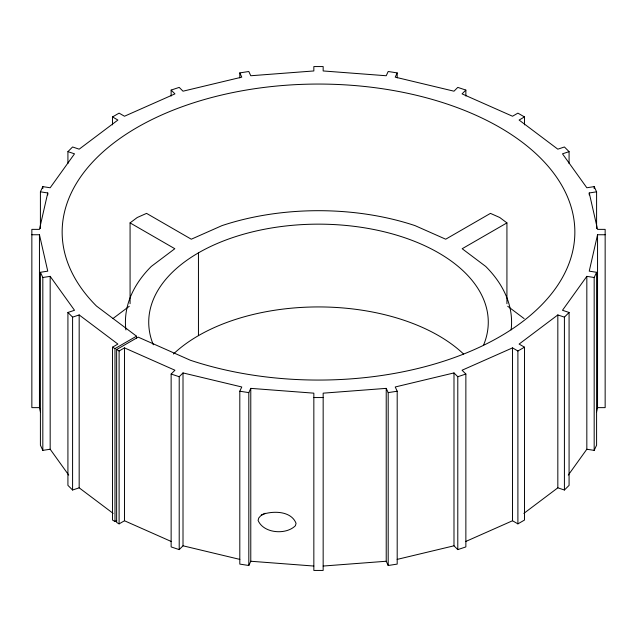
<?xml version="1.0" encoding="UTF-8"?>
<svg xmlns="http://www.w3.org/2000/svg" width="637" height="637" viewBox="0 0 637 637"><rect width="100%" height="100%" fill="white"/><g stroke="black" fill="none" stroke-linecap="round" stroke-linejoin="round"><path stroke-width="0.96" d="M40.41 228.587L40.41 191.825L47.759 192.963L39.454 229.368L31.85 229.368L31.85 407.632L39.454 407.632L40.545 412.426M605.15 234.75L597.546 234.75L589.241 271.155L596.59 272.294L596.59 445.175L594.178 450.375L586.828 449.236L568.284 475.083M596.455 412.426L597.546 407.632L597.546 234.75M40.41 191.825L42.822 186.625L50.172 187.764L74.513 153.835L67.92 151.638L67.92 163.566M465.663 541.522L512.522 520.763L517.897 523.869L524.49 520.063L524.49 347.181L517.897 350.987L512.522 347.882L462.056 370.232L465.862 374.038L465.862 546.92L457.788 549.612L457.788 376.73L453.99 372.924L395.227 386.978L397.193 391.222L397.193 564.103L388.188 565.497L388.188 392.615L386.221 388.371L323.158 393.164L323.158 570.441L313.842 570.441L313.842 393.164L250.779 388.371L250.779 561.253L248.812 565.497L239.807 564.103L239.807 391.222L241.773 386.978L183.01 372.924L179.212 376.73L179.212 549.612L171.138 546.92L171.138 374.038L174.944 370.232L124.478 347.882L119.103 350.987L116.635 349.554L116.635 522.444L119.103 523.869L124.478 520.763L171.337 541.522M248.812 565.497L248.812 392.615L250.779 388.371M239.807 77.865L239.807 72.897L248.812 71.503L250.779 75.747L313.842 70.954L313.842 66.559L323.158 66.559L323.158 70.954L386.221 75.747L388.188 71.503L397.193 72.897L395.227 77.141L453.99 91.195L457.788 87.388L465.862 90.08L465.862 96.044M594.178 450.375L594.178 277.493L596.59 272.294M594.178 277.493L586.828 276.354L562.487 310.283L569.08 312.472L569.08 485.362L564.414 490.02L557.829 487.823L523.853 513.39M67.92 151.638L72.586 146.98L79.171 149.177L117.893 120.043L112.51 116.937L112.51 124.884M465.862 90.08L462.056 93.886L512.522 116.237L517.897 113.131L524.49 116.937L524.49 124.884M179.212 549.612L183.01 545.805L183.01 372.924M564.414 490.02L564.414 317.138L569.08 312.472M130.075 303.698L130.075 222.894L137.234 217.512L146.558 213.379L191.299 239.209L221.963 225.625A193.083 111.475 0 0 1 415.037 225.625L445.701 239.209L490.442 213.379L499.766 217.512L506.925 222.894L506.925 303.698M112.892 318.596L129.295 306.262M564.414 317.138L557.829 314.941L519.107 344.076L524.49 347.181M112.51 116.937L119.103 113.131L124.478 116.237L174.944 93.886L171.138 90.08L179.212 87.388L183.01 91.195L241.773 77.141L239.807 72.897M116.69 520.501L114.986 521.488L112.51 520.063L112.51 347.181L117.893 344.076L79.171 314.941L72.586 317.138L67.92 312.472L74.513 310.283L50.172 276.354L42.822 277.493L40.41 272.294L47.759 271.155L39.454 234.75L31.85 234.75M112.51 347.181L114.986 348.606L136.517 336.177L96.49 306.063A256.353 148.007 0 0 1 273.982 86.306A256.353 148.007 0 0 1 570.959 257.762A256.353 148.007 0 0 1 190.32 360.231L138.165 337.124L116.635 349.554M524.49 116.937L519.107 120.043L557.829 149.177L564.414 146.98L569.08 151.638L569.08 163.566M506.925 222.894L462.183 248.725L485.713 266.433A193.083 111.475 0 0 1 511.113 329.91M265.167 513.247L260.644 515.859L258.749 518.008L258.096 520.421C263.471 533.424 285.941 535.223 295.409 525.724L296.054 523.311C291.085 510.548 272.317 510.595 261.297 514.847M569.08 151.638L562.487 153.835L586.828 187.764L594.178 186.625L596.59 191.825L596.59 228.587M67.92 312.472L67.92 485.362L72.586 490.02L79.171 487.823L113.147 513.39M457.788 376.73L465.862 374.038M397.154 559.397L453.99 545.805L457.788 549.612M589.241 194.946L589.241 192.963L596.59 191.825M388.188 392.615L397.193 391.222M40.41 272.294L40.41 445.175L42.822 450.375L50.172 449.236L68.716 475.083M323.158 566.046L386.221 561.253L388.188 565.497M313.842 397.552L323.158 397.552M597.546 407.632L605.15 407.632L605.15 229.368L597.546 229.368L589.241 192.963M250.779 561.253L313.842 566.046M239.807 391.222L248.812 392.615M183.01 545.805L239.846 559.397M171.138 374.038L179.212 376.73M130.075 222.894L174.817 248.725L151.287 266.433A193.083 111.475 0 0 0 125.887 329.91M507.705 306.262L524.108 318.596M594.178 186.625L594.178 188.616M586.828 276.354L586.828 449.236M557.829 314.941L557.829 487.823M517.897 350.987L517.897 523.869M512.522 347.882L512.522 520.763M453.99 372.924L453.99 545.805M397.193 72.897L397.193 77.865M386.221 388.371L386.221 561.253M198.449 252.857L198.449 335.635M171.138 90.08L171.138 96.044M136.517 336.177L136.517 338.151M124.478 347.882L124.478 520.763M119.103 350.987L119.103 523.869M114.986 348.606L114.986 521.488M79.171 314.941L79.171 487.823M72.586 317.138L72.586 490.02M50.172 276.354L50.172 449.236M47.759 192.963L47.759 194.946M42.822 186.625L42.822 188.616M42.822 277.493L42.822 450.375M39.454 234.75L39.454 407.632M153.31 344.792A169.776 98.018 0 0 1 318.5 224.152A169.776 98.018 0 0 1 483.69 344.792M173.455 354.005A169.776 98.018 0 0 1 463.545 354.005"/></g></svg>
